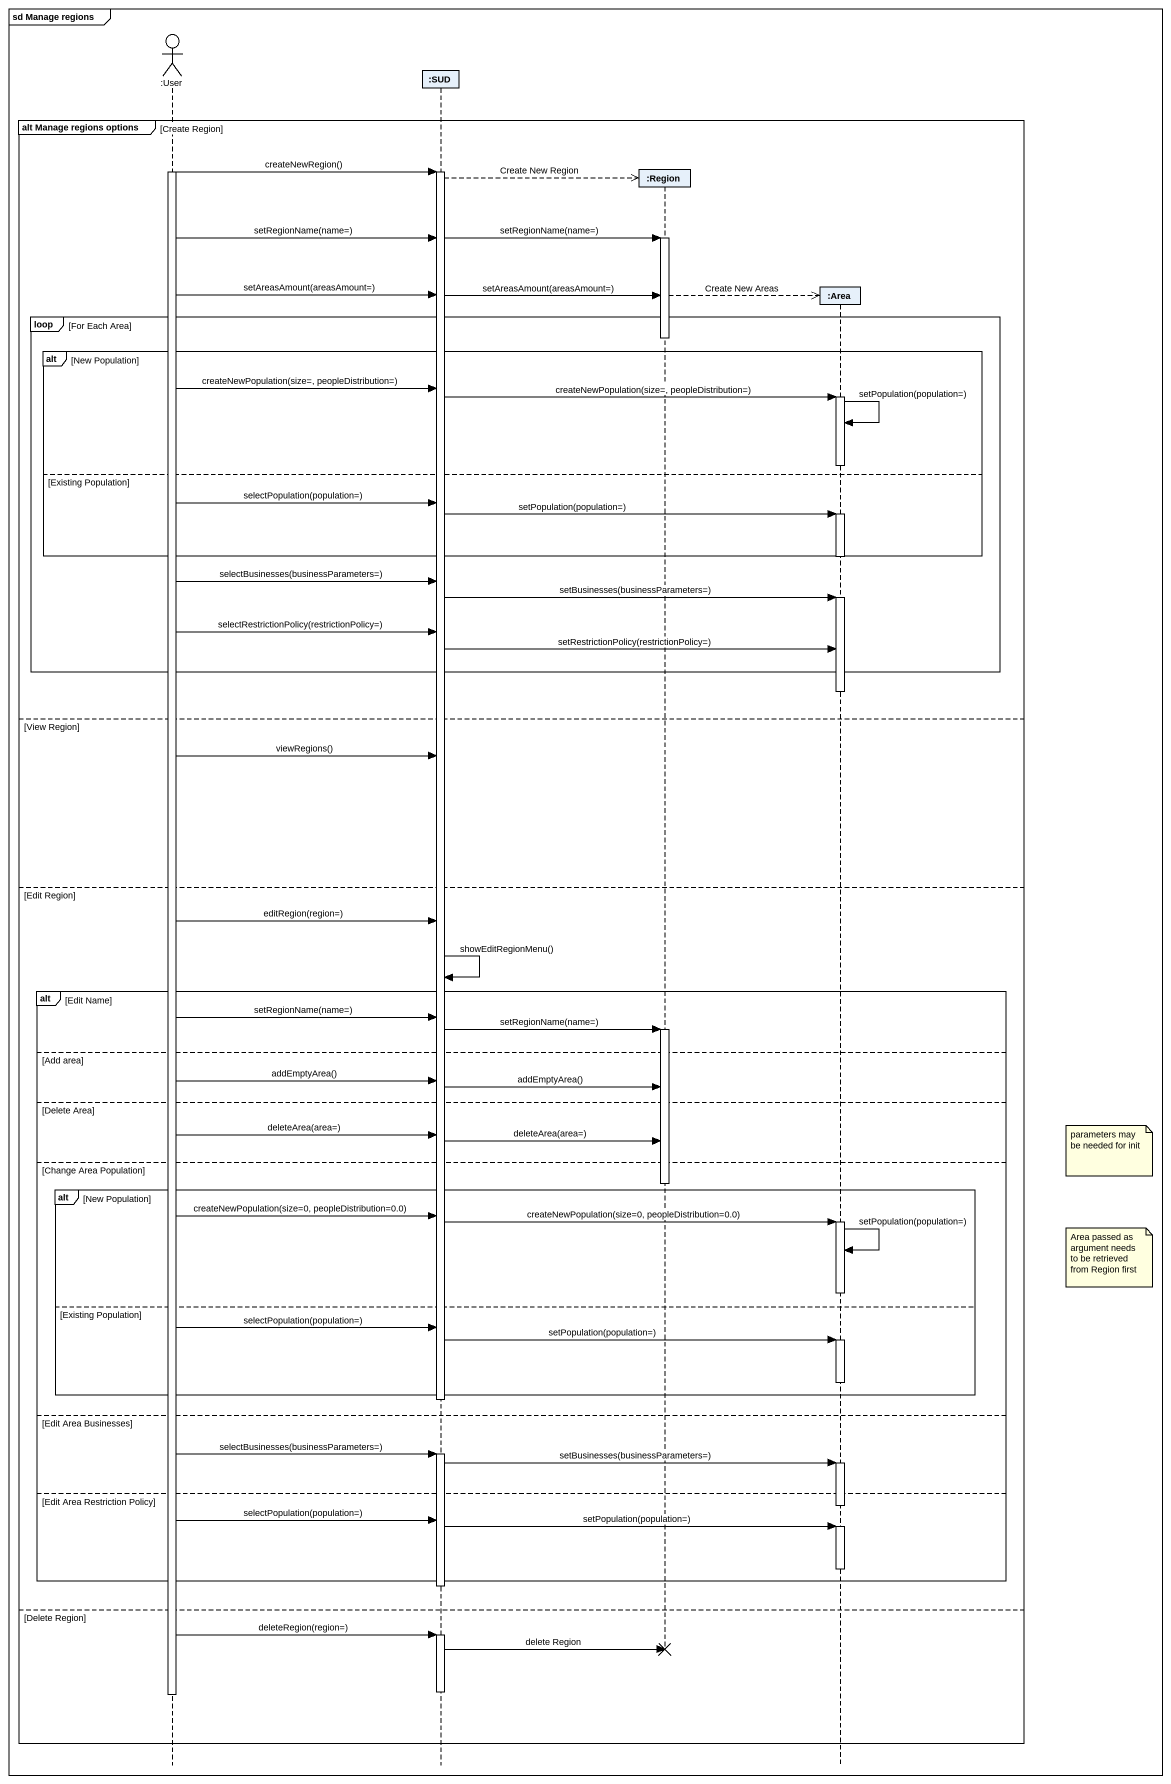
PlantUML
@startuml
mainframe sd Manage regions
hide footbox
actor ":User" as User
participant ":SUD" as SUD
participant ":Region" as Region
participant ":Area" as Area

group alt Manage regions options [Create Region]
  activate User
  User -> SUD : createNewRegion()
  activate SUD
  SUD -->> Region ** : Create New Region
  User -> SUD : setRegionName(name=)
  SUD -> Region : setRegionName(name=)
  activate Region
  User -> SUD : setAreasAmount(areasAmount=)
  Region -->> Area ** : Create New Areas
  SUD -> Region : setAreasAmount(areasAmount=)
  loop For Each Area
    deactivate Region
    alt New Population
      User -> SUD : createNewPopulation(size=, peopleDistribution=)
      SUD -> Area : createNewPopulation(size=, peopleDistribution=)
      activate Area
      Area -> Area : setPopulation(population=)
      deactivate Area
    else Existing Population
      User -> SUD : selectPopulation(population=)
      SUD -> Area : setPopulation(population=)
      activate Area
    end
    deactivate Area
    User -> SUD : selectBusinesses(businessParameters=)
    SUD -> Area : setBusinesses(businessParameters=)
    activate Area
    User -> SUD : selectRestrictionPolicy(restrictionPolicy=)
    SUD -> Area : setRestrictionPolicy(restrictionPolicy=)
  end
  deactivate Area
else View Region
  User -> SUD : viewRegions()
else Edit Region
  User -> SUD : editRegion(region=)
  SUD -> SUD : showEditRegionMenu()
  alt Edit Name
    User -> SUD : setRegionName(name=)
    SUD -> Region : setRegionName(name=)
    activate Region
  else Add area
    User -> SUD : addEmptyArea()
    SUD -> Region : addEmptyArea()
  else Delete Area
    User -> SUD : deleteArea(area=)
    SUD -> Region : deleteArea(area=)
    note right of Area : parameters may be needed for init
  else Change Area Population
    deactivate Region
    alt New Population
      User -> SUD : createNewPopulation(size=0, peopleDistribution=0.0)
      SUD -> Area : createNewPopulation(size=0, peopleDistribution=0.0)
      activate Area
      Area -> Area : setPopulation(population=)
      note right of Area : Area passed as argument needs to be retrieved from Region first
      deactivate Area
    else Existing Population
      User -> SUD : selectPopulation(population=)
      SUD -> Area : setPopulation(population=)
      activate Area
      deactivate Area
    end
    deactivate SUD
  else Edit Area Businesses
    User -> SUD : selectBusinesses(businessParameters=)
    activate SUD
    SUD -> Area : setBusinesses(businessParameters=)
    activate Area
  else Edit Area Restriction Policy
    deactivate Area
    User -> SUD : selectPopulation(population=)
    SUD -> Area : setPopulation(population=)
    activate Area
    deactivate Area
  end
  deactivate SUD
else Delete Region
  User -> SUD : deleteRegion(region=)
  activate SUD
  SUD -> Region !! : delete Region
  deactivate SUD
  deactivate User
end
@enduml
